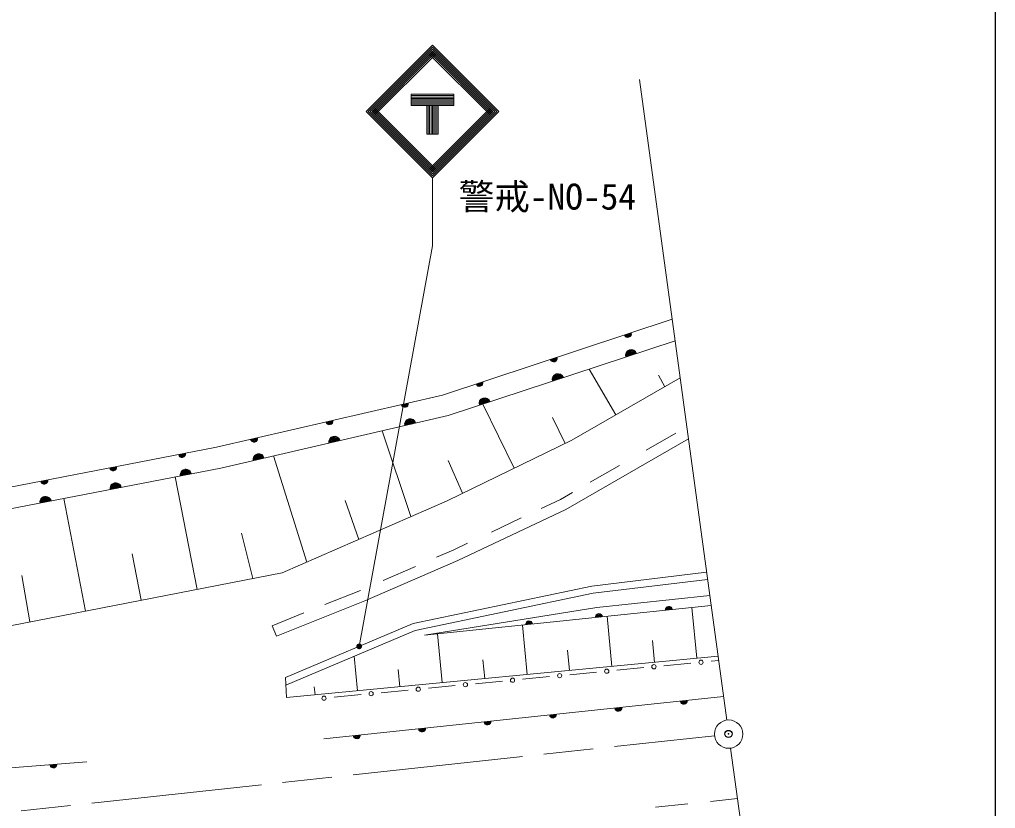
# Model space of a CAD drawing. Units: millimetres, scale not verified. Extents: x 40000 to 680000, y 20000 to 380000.
# Drawn here: x 510301 to 579000, y 259632 to 315205 of the extents above; entities that cross this region are included whole.
import ezdxf
from ezdxf.enums import TextEntityAlignment as Align

# ---------------------------------------------------------------- set-up
doc = ezdxf.new("R2010")
doc.units = ezdxf.units.MM
doc.header["$LTSCALE"] = 1000
doc.header["$PDMODE"] = 32
doc.header["$PDSIZE"] = 500
doc.linetypes.add('CHAIN', pattern=[18.5, 12, -1.5, 3.5, -1.5])
for name, color, linetype, lineweight in [('M-BGD', 7, 'Continuous', 13), ('M-BMK', 2, 'CHAIN', 13), ('M-BMK-SRVR', 3, 'Continuous', 13), ('M-STR-STRC', 7, 'Continuous', 13), ('M-TTL-BAND', 7, 'Continuous', 25)]:
    doc.layers.add(name, color=color, linetype=linetype, lineweight=lineweight)
doc.layers.add('M-OTRS', color=6, linetype='Continuous')
doc.styles.add('ＭＳ ゴシック', font='')
doc.styles.get('ＭＳ ゴシック').set_extended_font_data('MS Gothic')

# ---------------------------------------------------------------- blocks, each defined once
blk = doc.blocks.new('filled_dot')
at = {"color": 0, "linetype": 'Continuous', "lineweight": -2, "const_width": 1.25}
blk.add_lwpolyline([(-0.625, 0, 1), (0.625, 0, 1)], format="xyb", close=True, dxfattribs=at)

msp = doc.modelspace()

# ---------------------------------------------------------------- linework, layer by layer
at = {"layer": 'M-BGD'}
for p, q in [((540065, 288751), (556237, 294087)), ((540470, 287305), (556443, 292576)), ((549189, 285578), (556800, 289955)), ((550409, 290585), (552269, 287349)), ((555276, 290145), (555737, 289343)), ((524161, 285075), (540065, 288751)), ((542920, 288113), (545112, 283599)), ((524473, 283608), (540470, 287305)), ((547822, 287175), (548710, 285346)), ((535817, 286229), (537845, 280192)), ((554411, 284876), (556494, 286079)), ((540400, 281311), (549189, 285578)), ((548748, 280683), (557385, 285669)), ((456289, 271913), (524161, 285075)), ((528170, 284462), (530517, 276983)), ((540477, 284153), (541490, 281841)), ((550480, 282606), (552528, 283789)), ((456646, 270455), (524473, 283608)), ((521264, 282985), (522802, 275063)), ((548377, 281392), (549230, 281885)), ((513410, 281462), (514949, 273539)), ((528786, 276225), (540400, 281311)), ((533214, 281318), (534181, 278588)), ((547025, 280756), (548377, 281392)), ((541147, 277104), (548748, 280683)), ((543515, 279103), (545622, 280095)), ((525935, 279034), (526729, 275826)), ((540817, 277833), (541840, 278315)), ((518239, 277577), (518875, 274301)), ((539647, 277324), (540817, 277833)), ((534605, 274260), (541147, 277104)), ((508553, 272297), (528786, 276225)), ((535890, 275690), (538174, 276683)), ((550591, 275282), (558668, 276267)), ((510473, 276037), (511022, 272776)), ((550672, 274788), (558736, 275771)), ((531790, 273993), (534297, 274998)), ((538000, 272657), (550591, 275282)), ((528390, 271767), (534605, 274260)), ((538149, 272177), (550672, 274788)), ((550947, 273791), (558892, 274624)), ((558987, 273927), (538800, 271834)), ((538800, 271834), (550947, 273791)), ((557637, 273787), (557979, 270210)), ((528092, 272510), (530323, 273405)), ((551669, 273168), (552006, 269639)), ((528092, 272510), (528390, 271767)), ((529031, 268858), (538000, 272657)), ((529057, 268326), (538149, 272177)), ((545700, 272549), (546033, 269069)), ((539732, 271930), (540060, 268498)), ((554846, 271458), (554992, 269924)), ((548883, 270779), (549019, 269354)), ((559475, 270353), (529101, 267451)), ((533855, 270358), (534087, 267927)), ((542921, 270100), (543047, 268783)), ((558983, 270004), (559516, 270055)), ((536958, 269421), (537074, 268213)), ((552349, 269370), (554245, 269552)), ((555666, 269687), (557562, 269868)), ((529101, 267451), (529031, 268858)), ((545715, 268737), (547610, 268918)), ((549032, 269054), (550927, 269235)), ((531047, 268207), (531101, 267642)), ((535764, 267786), (537659, 267967)), ((539081, 268103), (540976, 268284)), ((542398, 268420), (544293, 268601)), ((531728, 264550), (559862, 267517)), ((532447, 267469), (534342, 267650)), ((481963, 260291), (515046, 262929)), ((555077, 259715), (557342, 259955)), ((558940, 260123), (560843, 260325))]:
    msp.add_line(p, q, dxfattribs=at)
for centre in [(558272, 269936), (551638, 269303), (554955, 269619), (545004, 268669), (548321, 268986), (538370, 268035), (541687, 268352), (531736, 267401), (535053, 267718)]:
    msp.add_circle(centre, 150, dxfattribs=at)
for centre, radius, start, end in [((553121, 293059), 250, 198.26289, 18.26289), ((553121, 293059), 200, 198.26289, 18.26289), ((553121, 293059), 150, 198.26289, 18.26289), ((553121, 293059), 100, 198.26289, 18.26289), ((553121, 293059), 50, 198.26289, 18.26289), ((547899, 291336), 250, 198.26289, 18.26289), ((547899, 291336), 200, 198.26289, 18.26289), ((547899, 291336), 150, 198.26289, 18.26289), ((547899, 291336), 100, 198.26289, 18.26289), ((547899, 291336), 50, 198.26289, 18.26289), ((553360, 291558), 400, 18.26289, 198.26289), ((553360, 291558), 400, 18.26289, 198.26289), ((553360, 291558), 350, 18.26289, 198.26289), ((553360, 291558), 300, 18.26289, 198.26289), ((553360, 291558), 250, 18.26289, 198.26289), ((553360, 291558), 200, 18.26289, 198.26289), ((553360, 291558), 150, 18.26289, 198.26289), ((553360, 291558), 100, 18.26289, 198.26289), ((553360, 291558), 50, 18.26289, 198.26289), ((548204, 289857), 400, 18.26289, 198.26289), ((548204, 289857), 400, 18.26289, 198.26289), ((548204, 289857), 350, 18.26289, 198.26289), ((548204, 289857), 300, 18.26289, 198.26289), ((548204, 289857), 250, 18.26289, 198.26289), ((548204, 289857), 200, 18.26289, 198.26289), ((548204, 289857), 150, 18.26289, 198.26289), ((548204, 289857), 100, 18.26289, 198.26289), ((542676, 289612), 250, 198.26289, 18.26289), ((542676, 289612), 200, 198.26289, 18.26289), ((542676, 289612), 150, 198.26289, 18.26289), ((542676, 289612), 100, 198.26289, 18.26289), ((542676, 289612), 50, 198.26289, 18.26289), ((548204, 289857), 50, 18.26289, 198.26289), ((543048, 288155), 400, 18.26289, 198.26289), ((543048, 288155), 400, 18.26289, 198.26289), ((537415, 288138), 250, 193.01321, 13.01321), ((537415, 288138), 200, 193.01321, 13.01321), ((537415, 288138), 150, 193.01321, 13.01321), ((537415, 288138), 100, 193.01321, 13.01321), ((537415, 288138), 50, 193.01321, 13.01321), ((543048, 288155), 350, 18.26289, 198.26289), ((543048, 288155), 300, 18.26289, 198.26289), ((543048, 288155), 250, 18.26289, 198.26289), ((543048, 288155), 200, 18.26289, 198.26289), ((543048, 288155), 150, 18.26289, 198.26289), ((543048, 288155), 100, 18.26289, 198.26289), ((543048, 288155), 50, 18.26289, 198.26289), ((532113, 286913), 250, 193.01321, 13.01321), ((532113, 286913), 200, 193.01321, 13.01321), ((532113, 286913), 150, 193.01321, 13.01321), ((532113, 286913), 100, 193.01321, 13.01321), ((532113, 286913), 50, 193.01321, 13.01321), ((537804, 286688), 400, 13.01321, 193.01321), ((537804, 286688), 400, 13.01321, 193.01321), ((537804, 286688), 350, 13.01321, 193.01321), ((537804, 286688), 300, 13.01321, 193.01321), ((537804, 286688), 250, 13.01321, 193.01321), ((537804, 286688), 200, 13.01321, 193.01321), ((537804, 286688), 150, 13.01321, 193.01321), ((537804, 286688), 100, 13.01321, 193.01321), ((537804, 286688), 50, 13.01321, 193.01321), ((532472, 285456), 400, 13.01321, 193.01321), ((532472, 285456), 400, 13.01321, 193.01321), ((532472, 285456), 350, 13.01321, 193.01321), ((526812, 285688), 250, 193.01321, 13.01321), ((526812, 285688), 200, 193.01321, 13.01321), ((526812, 285688), 150, 193.01321, 13.01321), ((526812, 285688), 100, 193.01321, 13.01321), ((526812, 285688), 50, 193.01321, 13.01321), ((532472, 285456), 300, 13.01321, 193.01321), ((532472, 285456), 250, 13.01321, 193.01321), ((532472, 285456), 200, 13.01321, 193.01321), ((532472, 285456), 150, 13.01321, 193.01321), ((532472, 285456), 100, 13.01321, 193.01321), ((532472, 285456), 50, 13.01321, 193.01321), ((521737, 284605), 250, 190.9746, 10.9746), ((521737, 284605), 200, 190.9746, 10.9746), ((521737, 284605), 150, 190.9746, 10.9746), ((521737, 284605), 100, 190.9746, 10.9746), ((521737, 284605), 50, 190.9746, 10.9746), ((527139, 284224), 400, 13.01321, 193.01321), ((527139, 284224), 400, 13.01321, 193.01321), ((527139, 284224), 350, 13.01321, 193.01321), ((527139, 284224), 300, 13.01321, 193.01321), ((527139, 284224), 250, 13.01321, 193.01321), ((527139, 284224), 200, 13.01321, 193.01321), ((527139, 284224), 150, 13.01321, 193.01321), ((527139, 284224), 100, 13.01321, 193.01321), ((527139, 284224), 50, 13.01321, 193.01321), ((516889, 283665), 250, 190.9746, 10.9746), ((516889, 283665), 200, 190.9746, 10.9746), ((516889, 283665), 150, 190.9746, 10.9746), ((516889, 283665), 100, 190.9746, 10.9746), ((516889, 283665), 50, 190.9746, 10.9746), ((522006, 283129), 400, 10.9746, 190.9746), ((522006, 283129), 400, 10.9746, 190.9746), ((522006, 283129), 350, 10.9746, 190.9746), ((522006, 283129), 300, 10.9746, 190.9746), ((522006, 283129), 250, 10.9746, 190.9746), ((522006, 283129), 200, 10.9746, 190.9746), ((522006, 283129), 150, 10.9746, 190.9746), ((522006, 283129), 100, 10.9746, 190.9746), ((522006, 283129), 50, 10.9746, 190.9746), ((512041, 282725), 250, 190.9746, 10.9746), ((512041, 282725), 200, 190.9746, 10.9746), ((512041, 282725), 150, 190.9746, 10.9746), ((512041, 282725), 100, 190.9746, 10.9746), ((512041, 282725), 50, 190.9746, 10.9746), ((517072, 282172), 400, 10.9746, 190.9746), ((517072, 282172), 400, 10.9746, 190.9746), ((517072, 282172), 350, 10.9746, 190.9746), ((517072, 282172), 300, 10.9746, 190.9746), ((517072, 282172), 250, 10.9746, 190.9746), ((517072, 282172), 200, 10.9746, 190.9746), ((517072, 282172), 150, 10.9746, 190.9746), ((517072, 282172), 100, 10.9746, 190.9746), ((517072, 282172), 50, 10.9746, 190.9746), ((512139, 281216), 400, 10.9746, 190.9746), ((512139, 281216), 400, 10.9746, 190.9746), ((512139, 281216), 350, 10.9746, 190.9746), ((512139, 281216), 300, 10.9746, 190.9746), ((512139, 281216), 250, 10.9746, 190.9746), ((512139, 281216), 200, 10.9746, 190.9746), ((512139, 281216), 150, 10.9746, 190.9746), ((512139, 281216), 100, 10.9746, 190.9746), ((512139, 281216), 50, 10.9746, 190.9746), ((556009, 273619), 250, 5.92157, 185.92157), ((556009, 273619), 200, 5.92157, 185.92157), ((556009, 273619), 150, 5.92157, 185.92157), ((556009, 273619), 100, 5.92157, 185.92157), ((556009, 273619), 50, 5.92157, 185.92157), ((546176, 272599), 250, 5.92157, 185.92157), ((546176, 272599), 200, 5.92157, 185.92157), ((546176, 272599), 150, 5.92157, 185.92157), ((551092, 273109), 250, 5.92157, 185.92157), ((551092, 273109), 200, 5.92157, 185.92157), ((551092, 273109), 150, 5.92157, 185.92157), ((551092, 273109), 100, 5.92157, 185.92157), ((551092, 273109), 50, 5.92157, 185.92157), ((546176, 272599), 100, 5.92157, 185.92157), ((546176, 272599), 50, 5.92157, 185.92157), ((557059, 267222), 250, 186.02066, 6.02066), ((557059, 267222), 200, 186.02066, 6.02066), ((552454, 266736), 250, 186.02066, 6.02066), ((552454, 266736), 200, 186.02066, 6.02066), ((552454, 266736), 150, 186.02066, 6.02066), ((552454, 266736), 100, 186.02066, 6.02066), ((552454, 266736), 50, 186.02066, 6.02066), ((557059, 267222), 150, 186.02066, 6.02066), ((557059, 267222), 100, 186.02066, 6.02066), ((557059, 267222), 50, 186.02066, 6.02066), ((547848, 266250), 250, 186.02066, 6.02066), ((547848, 266250), 200, 186.02066, 6.02066), ((547848, 266250), 150, 186.02066, 6.02066), ((547848, 266250), 100, 186.02066, 6.02066), ((547848, 266250), 50, 186.02066, 6.02066), ((538636, 265279), 250, 186.02066, 6.02066), ((538636, 265279), 200, 186.02066, 6.02066), ((538636, 265279), 150, 186.02066, 6.02066), ((538636, 265279), 100, 186.02066, 6.02066), ((538636, 265279), 50, 186.02066, 6.02066), ((543242, 265765), 250, 186.02066, 6.02066), ((543242, 265765), 200, 186.02066, 6.02066), ((543242, 265765), 150, 186.02066, 6.02066), ((543242, 265765), 100, 186.02066, 6.02066), ((543242, 265765), 50, 186.02066, 6.02066), ((534031, 264793), 250, 186.02066, 6.02066), ((534031, 264793), 200, 186.02066, 6.02066), ((534031, 264793), 150, 186.02066, 6.02066), ((534031, 264793), 100, 186.02066, 6.02066), ((534031, 264793), 50, 186.02066, 6.02066), ((512683, 262740), 250, 184.55897, 4.55897), ((512683, 262740), 200, 184.55897, 4.55897), ((512683, 262740), 150, 184.55897, 4.55897), ((512683, 262740), 100, 184.55897, 4.55897), ((512683, 262740), 50, 184.55897, 4.55897)]:
    msp.add_arc(centre, radius, start, end, dxfattribs=at)
at = {"layer": 'M-BMK'}
msp.add_line((478608, 256023), (559227, 264762), dxfattribs=at)
at = {"layer": 'M-BMK-SRVR'}
for p, q in [((553931, 310988), (560088, 265861)), ((560358, 263879), (565080, 229274))]:
    msp.add_line(p, q, dxfattribs=at)
msp.add_circle((560221, 264870), 1000, dxfattribs=at)
at = {"layer": 'M-OTRS'}
msp.add_point((560207, 264886), dxfattribs=at)
at = {"layer": 'M-STR-STRC'}
for p, q in [((534702, 308722), (539369, 313389)), ((544036, 308722), (539369, 313389)), ((534843, 308722), (539369, 313247)), ((534985, 308722), (539369, 313106)), ((535126, 308722), (539369, 312965)), ((535197, 308651), (539440, 312894)), ((535268, 308580), (539510, 312823)), ((535338, 308510), (539581, 312752)), ((543399, 308510), (539157, 312752)), ((543470, 308580), (539227, 312823)), ((543541, 308651), (539298, 312894)), ((543894, 308722), (539369, 313247)), ((543753, 308722), (539369, 313106)), ((543611, 308722), (539369, 312965)), ((537869, 309144), (537869, 309944)), ((537869, 309944), (540869, 309944)), ((537869, 309844), (540869, 309844)), ((540869, 309144), (540869, 309944)), ((537869, 309744), (540869, 309744)), ((537869, 309644), (540869, 309644)), ((537869, 309544), (540869, 309544)), ((537869, 309444), (540869, 309444)), ((537869, 309344), (540869, 309344)), ((537869, 309244), (540869, 309244)), ((539369, 304055), (534702, 308722)), ((539369, 304196), (534843, 308722)), ((539369, 304338), (534985, 308722)), ((539369, 304479), (535126, 308722)), ((539440, 304550), (535197, 308793)), ((539510, 304621), (535268, 308863)), ((539581, 304691), (535338, 308934)), ((537869, 309144), (540869, 309144)), ((538969, 307123), (538969, 309144)), ((539069, 307123), (539069, 309144)), ((539157, 304691), (543399, 308934)), ((539169, 307123), (539169, 309144)), ((539227, 304621), (543470, 308863)), ((539269, 307123), (539269, 309144)), ((539298, 304550), (543541, 308793)), ((539369, 307123), (539369, 309144)), ((539369, 304479), (543611, 308722)), ((539369, 304338), (543753, 308722)), ((539369, 304196), (543894, 308722)), ((539369, 304055), (544036, 308722)), ((539469, 307123), (539469, 309144)), ((539569, 307123), (539569, 309144)), ((539669, 307123), (539669, 309144)), ((539769, 307123), (539769, 309144)), ((538969, 307123), (539769, 307123)), ((539369, 304055), (539369, 299259)), ((534209, 271051), (539369, 299259))]:
    msp.add_line(p, q, dxfattribs=at)
at = {"layer": 'M-TTL-BAND'}
msp.add_line((579000, 20000), (579000, 370000), dxfattribs=at)

# ---------------------------------------------------------------- block references
at = {"layer": 'M-STR-STRC', "xscale": 160, "yscale": 160, "rotation": 79.6}
msp.add_blockref('filled_dot', (534209, 271051), dxfattribs=at)

# ---------------------------------------------------------------- texts
at = {"layer": 'M-STR-STRC', "style": 'ＭＳ ゴシック'}
msp.add_text('警戒-NO-54', height=1833, dxfattribs=at).set_placement((541221, 301265), align=Align.BOTTOM_LEFT)

doc.saveas('drawing.dxf')
